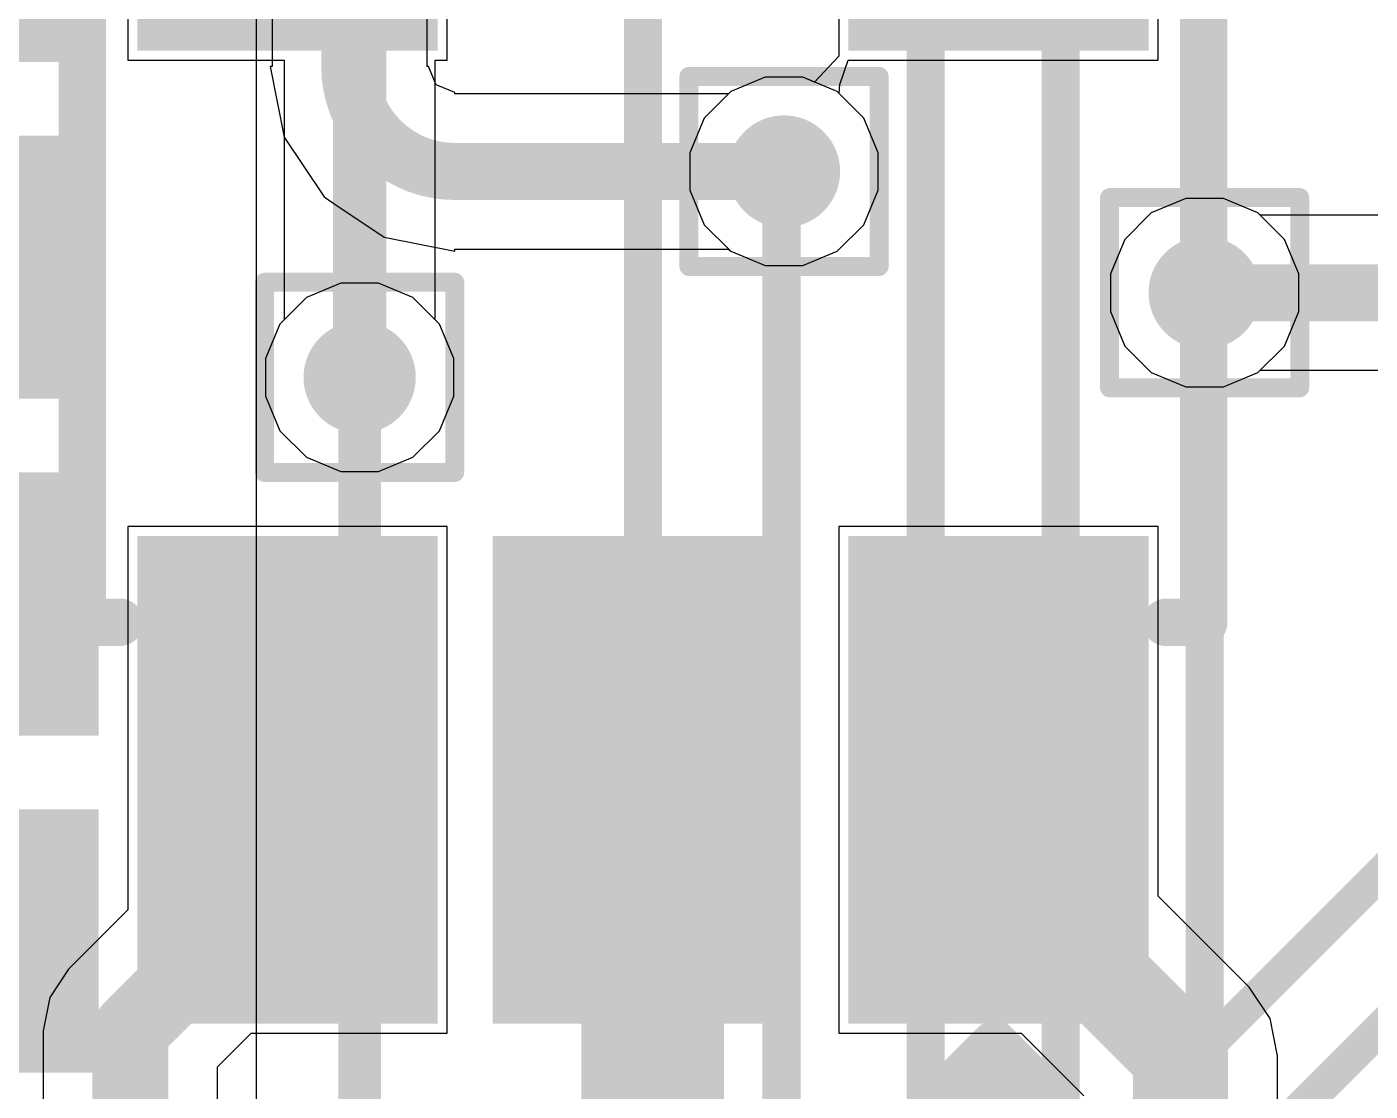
# Model space of a CAD drawing. Header units: inches. Extents: x -6 to 284, y -12 to 154.
# Drawn here: x 19.832 to 23.423, y 12.894 to 15.737 of the extents above; entities that cross this region are included whole.
import ezdxf

# ---------------------------------------------------------------- set-up
doc = ezdxf.new("R2010")
doc.units = ezdxf.units.IN
for name, color, linetype in [('Bottom Layer', 5, 'Continuous'), ('Bottom Overlay', 54, 'Continuous'), ('Bottom Paste', 16, 'Continuous'), ('Bottom Solder', 6, 'Continuous'), ('Drill Drawing', 1, 'Continuous'), ('GND-1', 16, 'Continuous'), ('GND-2', 90, 'Continuous'), ('GND-3', 216, 'Continuous'), ('GND-4', 54, 'Continuous'), ('PWR-1', 156, 'Continuous'), ('PWR-2', 130, 'Continuous'), ('Signal L1', 76, 'Continuous'), ('Signal L2', 6, 'Continuous'), ('Top Layer', 1, 'Continuous'), ('Top Paste', 8, 'Continuous'), ('Top Solder', 216, 'Continuous'), ('Via Holes', 16, 'Continuous')]:
    doc.layers.add(name, color=color, linetype=linetype)

# ---------------------------------------------------------------- blocks, each defined once
blk = doc.blocks.new('SOT_23_5_B_16')
at = {"layer": 'Bottom Layer'}
for points in [[(-1.85, 1.25), (-0.75, 1.25), (-0.75, 0.65), (-1.85, 0.65)], [(0.75, 1.25), (1.85, 1.25), (1.85, 0.65), (0.75, 0.65)], [(-1.85, 0.3), (-0.75, 0.3), (-0.75, -0.3), (-1.85, -0.3)], [(-1.85, -0.65), (-0.75, -0.65), (-0.75, -1.25), (-1.85, -1.25)], [(0.75, -0.65), (1.85, -0.65), (1.85, -1.25), (0.75, -1.25)]]:
    blk.add_hatch(color=5, dxfattribs=at).paths.add_polyline_path(points)
at = {"layer": 'Bottom Paste'}
for points in [[(-1.85, 1.25), (-0.75, 1.25), (-0.75, 0.65), (-1.85, 0.65)], [(0.75, 1.25), (1.85, 1.25), (1.85, 0.65), (0.75, 0.65)], [(-1.85, 0.3), (-0.75, 0.3), (-0.75, -0.3), (-1.85, -0.3)], [(-1.85, -0.65), (-0.75, -0.65), (-0.75, -1.25), (-1.85, -1.25)], [(0.75, -0.65), (1.85, -0.65), (1.85, -1.25), (0.75, -1.25)]]:
    blk.add_hatch(color=16, dxfattribs=at).paths.add_polyline_path(points)
at = {"layer": 'Bottom Solder'}
for points in [[(-1.9516, 1.3516), (-0.6484, 1.3516), (-0.6484, 0.5484), (-1.9516, 0.5484)], [(0.6484, 1.3516), (1.9516, 1.3516), (1.9516, 0.5484), (0.6484, 0.5484)], [(-1.9516, 0.4016), (-0.6484, 0.4016), (-0.6484, -0.4016), (-1.9516, -0.4016)], [(-1.9516, -0.5484), (-0.6484, -0.5484), (-0.6484, -1.3516), (-1.9516, -1.3516)], [(0.6484, -0.5484), (1.9516, -0.5484), (1.9516, -1.3516), (0.6484, -1.3516)]]:
    blk.add_hatch(color=6, dxfattribs=at).paths.add_polyline_path(points)
at = {"layer": 'Bottom Overlay'}
for points in [[(-0.879, 1.4986, 0.127, 0.127, 0), (-0.879, 1.3986, 0.127, 0.127, 0)], [(-0.879, 1.4986, 0.127, 0.127, 0), (0.8736, 1.4986, 0.127, 0.127, 0)], [(0.8736, 1.4986, 0.127, 0.127, 0), (0.8736, 1.3986, 0.127, 0.127, 0)], [(0.88, 0.418, 0.127, 0.127, 0), (0.88, -0.44, 0.127, 0.127, 0)], [(-2.1336, -0.8128, 0.127, 0.127, 0), (-2.1336, -1.0668, 0.127, 0.127, 0)], [(-2.1336, -0.8128, 0.127, 0.127, 0), (-2.0066, -0.9398, 0.127, 0.127, 0)], [(-2.0066, -0.9398, 0.127, 0.127, 0), (-2.1336, -1.0668, 0.127, 0.127, 0)], [(-0.879, -1.3986, 0.127, 0.127, 0), (-0.879, -1.4986, 0.127, 0.127, 0)], [(0.8736, -1.3986, 0.127, 0.127, 0), (0.8736, -1.4986, 0.127, 0.127, 0)], [(-0.879, -1.4986, 0.127, 0.127, 0), (0.8736, -1.4986, 0.127, 0.127, 0)]]:
    blk.add_lwpolyline(points, format="xyseb", dxfattribs=at)
for points in [[(-0.9108, 1.4986, 0.0635, 0.0635, 1), (-0.8473, 1.4986, 0.0635, 0.0635, 1)], [(-0.9108, 1.4986, 0.0635, 0.0635, 1), (-0.8473, 1.4986, 0.0635, 0.0635, 1)], [(0.8418, 1.4986, 0.0635, 0.0635, 1), (0.9053, 1.4986, 0.0635, 0.0635, 1)], [(0.8418, 1.4986, 0.0635, 0.0635, 1), (0.9053, 1.4986, 0.0635, 0.0635, 1)], [(-0.9108, 1.3986, 0.0635, 0.0635, 1), (-0.8473, 1.3986, 0.0635, 0.0635, 1)], [(0.8418, 1.3986, 0.0635, 0.0635, 1), (0.9053, 1.3986, 0.0635, 0.0635, 1)], [(0.8483, 0.418, 0.0635, 0.0635, 1), (0.9118, 0.418, 0.0635, 0.0635, 1)], [(0.8483, -0.44, 0.0635, 0.0635, 1), (0.9118, -0.44, 0.0635, 0.0635, 1)], [(-2.1654, -0.8128, 0.0635, 0.0635, 1), (-2.1019, -0.8128, 0.0635, 0.0635, 1)], [(-2.1654, -0.8128, 0.0635, 0.0635, 1), (-2.1019, -0.8128, 0.0635, 0.0635, 1)], [(-2.0383, -0.9398, 0.0635, 0.0635, 1), (-1.9748, -0.9398, 0.0635, 0.0635, 1)], [(-2.0383, -0.9398, 0.0635, 0.0635, 1), (-1.9748, -0.9398, 0.0635, 0.0635, 1)], [(-2.1654, -1.0668, 0.0635, 0.0635, 1), (-2.1019, -1.0668, 0.0635, 0.0635, 1)], [(-2.1654, -1.0668, 0.0635, 0.0635, 1), (-2.1019, -1.0668, 0.0635, 0.0635, 1)], [(-0.9108, -1.3986, 0.0635, 0.0635, 1), (-0.8473, -1.3986, 0.0635, 0.0635, 1)], [(0.8418, -1.3986, 0.0635, 0.0635, 1), (0.9053, -1.3986, 0.0635, 0.0635, 1)], [(-0.9108, -1.4986, 0.0635, 0.0635, 1), (-0.8473, -1.4986, 0.0635, 0.0635, 1)], [(-0.9108, -1.4986, 0.0635, 0.0635, 1), (-0.8473, -1.4986, 0.0635, 0.0635, 1)], [(0.8418, -1.4986, 0.0635, 0.0635, 1), (0.9053, -1.4986, 0.0635, 0.0635, 1)], [(0.8418, -1.4986, 0.0635, 0.0635, 1), (0.9053, -1.4986, 0.0635, 0.0635, 1)]]:
    blk.add_lwpolyline(points, format="xyseb", close=True, dxfattribs=at)
blk = doc.blocks.new('AP6275S__125')
at = {"layer": 'Top Layer'}
for points in [[(-7.7475, 2.05), (-6.6225, 2.05), (-6.6225, 1.55), (-7.7475, 1.55)], [(-7.7475, 1.15), (-6.6225, 1.15), (-6.6225, 0.65), (-7.7475, 0.65)], [(-7.7475, 0.25), (-6.6225, 0.25), (-6.6225, -0.25), (-7.7475, -0.25)]]:
    blk.add_hatch(color=1, dxfattribs=at).paths.add_polyline_path(points)
at = {"layer": 'Top Paste'}
for points in [[(-7.7475, 2.05), (-6.6225, 2.05), (-6.6225, 1.55), (-7.7475, 1.55)], [(-7.7475, 1.15), (-6.6225, 1.15), (-6.6225, 0.65), (-7.7475, 0.65)], [(-7.7475, 0.25), (-6.6225, 0.25), (-6.6225, -0.25), (-7.7475, -0.25)]]:
    blk.add_hatch(color=8, dxfattribs=at).paths.add_polyline_path(points)
at = {"layer": 'Top Solder'}
for points in [[(-7.8491, 3.0516), (-6.5209, 3.0516), (-6.5209, 2.3484), (-7.8491, 2.3484)], [(-7.8491, 2.1516), (-6.5209, 2.1516), (-6.5209, 1.4484), (-7.8491, 1.4484)], [(-7.8491, 1.2516), (-6.5209, 1.2516), (-6.5209, 0.5484), (-7.8491, 0.5484)], [(-7.8491, 0.3516), (-6.5209, 0.3516), (-6.5209, -0.3516), (-7.8491, -0.3516)]]:
    blk.add_hatch(color=216, dxfattribs=at).paths.add_polyline_path(points)

msp = doc.modelspace()

# ---------------------------------------------------------------- hatches: boundary and pattern name
at = {"layer": 'Bottom Layer'}
h = msp.add_hatch(color=5, dxfattribs=at)
edge = h.paths.add_edge_path()
edge.add_arc((21.856, 15.3507), 0.15, 0, 360)
h = msp.add_hatch(color=5, dxfattribs=at)
edge = h.paths.add_edge_path()
edge.add_arc((22.9802, 15.0268), 0.15, 0, 360)
h = msp.add_hatch(color=5, dxfattribs=at)
edge = h.paths.add_edge_path()
edge.add_arc((20.7219, 14.8007), 0.15, 0, 360)
at = {"layer": 'GND-1'}
h = msp.add_hatch(color=16, dxfattribs=at)
edge = h.paths.add_edge_path()
edge.add_arc((21.856, 15.3507), 0.15, 0, 360)
h = msp.add_hatch(color=16, dxfattribs=at)
edge = h.paths.add_edge_path()
edge.add_arc((22.9802, 15.0268), 0.15, 0, 360)
h = msp.add_hatch(color=16, dxfattribs=at)
edge = h.paths.add_edge_path()
edge.add_arc((20.7219, 14.8007), 0.15, 0, 360)
at = {"layer": 'GND-2'}
h = msp.add_hatch(color=90, dxfattribs=at)
edge = h.paths.add_edge_path()
edge.add_arc((21.856, 15.3507), 0.15, 0, 360)
h = msp.add_hatch(color=90, dxfattribs=at)
edge = h.paths.add_edge_path()
edge.add_arc((22.9802, 15.0268), 0.15, 0, 360)
h = msp.add_hatch(color=90, dxfattribs=at)
edge = h.paths.add_edge_path()
edge.add_arc((20.7219, 14.8007), 0.15, 0, 360)
at = {"layer": 'GND-3'}
h = msp.add_hatch(color=216, dxfattribs=at)
edge = h.paths.add_edge_path()
edge.add_arc((21.856, 15.3507), 0.15, 0, 360)
h = msp.add_hatch(color=216, dxfattribs=at)
edge = h.paths.add_edge_path()
edge.add_arc((22.9802, 15.0268), 0.15, 0, 360)
h = msp.add_hatch(color=216, dxfattribs=at)
edge = h.paths.add_edge_path()
edge.add_arc((20.7219, 14.8007), 0.15, 0, 360)
at = {"layer": 'GND-4'}
h = msp.add_hatch(color=54, dxfattribs=at)
edge = h.paths.add_edge_path()
edge.add_arc((21.856, 15.3507), 0.15, 0, 360)
h = msp.add_hatch(color=54, dxfattribs=at)
edge = h.paths.add_edge_path()
edge.add_arc((22.9802, 15.0268), 0.15, 0, 360)
h = msp.add_hatch(color=54, dxfattribs=at)
edge = h.paths.add_edge_path()
edge.add_arc((20.7219, 14.8007), 0.15, 0, 360)
at = {"layer": 'PWR-1'}
h = msp.add_hatch(color=156, dxfattribs=at)
edge = h.paths.add_edge_path()
edge.add_arc((21.856, 15.3507), 0.15, 0, 360)
h = msp.add_hatch(color=156, dxfattribs=at)
edge = h.paths.add_edge_path()
edge.add_arc((22.9802, 15.0268), 0.15, 0, 360)
h = msp.add_hatch(color=156, dxfattribs=at)
edge = h.paths.add_edge_path()
edge.add_arc((20.7219, 14.8007), 0.15, 0, 360)
at = {"layer": 'PWR-2'}
h = msp.add_hatch(color=130, dxfattribs=at)
edge = h.paths.add_edge_path()
edge.add_arc((21.856, 15.3507), 0.15, 0, 360)
h = msp.add_hatch(color=130, dxfattribs=at)
edge = h.paths.add_edge_path()
edge.add_arc((22.9802, 15.0268), 0.15, 0, 360)
h = msp.add_hatch(color=130, dxfattribs=at)
edge = h.paths.add_edge_path()
edge.add_arc((20.7219, 14.8007), 0.15, 0, 360)
at = {"layer": 'Signal L1'}
h = msp.add_hatch(color=76, dxfattribs=at)
edge = h.paths.add_edge_path()
edge.add_arc((21.856, 15.3507), 0.15, 0, 360)
h = msp.add_hatch(color=76, dxfattribs=at)
edge = h.paths.add_edge_path()
edge.add_arc((22.9802, 15.0268), 0.15, 0, 360)
h = msp.add_hatch(color=76, dxfattribs=at)
edge = h.paths.add_edge_path()
edge.add_arc((20.7219, 14.8007), 0.15, 0, 360)
at = {"layer": 'Signal L2'}
h = msp.add_hatch(color=6, dxfattribs=at)
edge = h.paths.add_edge_path()
edge.add_arc((21.856, 15.3507), 0.15, 0, 360)
h = msp.add_hatch(color=6, dxfattribs=at)
edge = h.paths.add_edge_path()
edge.add_arc((22.9802, 15.0268), 0.15, 0, 360)
h = msp.add_hatch(color=6, dxfattribs=at)
edge = h.paths.add_edge_path()
edge.add_arc((20.7219, 14.8007), 0.15, 0, 360)
at = {"layer": 'Top Layer'}
h = msp.add_hatch(color=1, dxfattribs=at)
edge = h.paths.add_edge_path()
edge.add_arc((21.856, 15.3507), 0.15, 0, 360)
h = msp.add_hatch(color=1, dxfattribs=at)
edge = h.paths.add_edge_path()
edge.add_arc((22.9802, 15.0268), 0.15, 0, 360)
h = msp.add_hatch(color=1, dxfattribs=at)
edge = h.paths.add_edge_path()
edge.add_arc((20.7219, 14.8007), 0.15, 0, 360)
at = {"layer": 'Via Holes'}
h = msp.add_hatch(color=7, dxfattribs=at)
edge = h.paths.add_edge_path()
edge.add_arc((21.856, 15.3507), 0.075, 0, 360)
h = msp.add_hatch(color=7, dxfattribs=at)
edge = h.paths.add_edge_path()
edge.add_arc((22.9802, 15.0268), 0.075, 0, 360)
h = msp.add_hatch(color=7, dxfattribs=at)
edge = h.paths.add_edge_path()
edge.add_arc((20.7219, 14.8007), 0.075, 0, 360)

# ---------------------------------------------------------------- linework, layer by layer
at = {"layer": 'Bottom Layer'}
for p, q in [((20.1021, 17.0023), (20.1021, 15.6483)), ((20.9561, 15.6483), (20.9561, 17.0023)), ((22.0021, 17.0023), (22.0021, 15.729)), ((22.8561, 15.6483), (22.8561, 16.2008)), ((22.0021, 15.729), (22.0021, 15.6588)), ((22.0021, 15.6588), (21.9376, 15.5893)), ((20.1021, 15.6483), (20.5199, 15.6483)), ((20.5199, 15.6483), (20.5199, 14.9545)), ((20.9239, 14.9545), (20.9239, 15.6483)), ((20.9239, 15.6483), (20.9561, 15.6483)), ((22.0049, 15.5827), (22.0275, 15.6483)), ((22.0275, 15.6483), (22.0858, 15.6483)), ((22.0858, 15.6483), (22.0858, 15.6483)), ((22.0858, 15.6483), (22.0866, 15.6483)), ((22.0866, 15.6483), (22.8561, 15.6483)), ((21.806, 15.6023), (21.7135, 15.564)), ((21.9061, 15.6023), (21.806, 15.6023)), ((21.9376, 15.5893), (21.9061, 15.6023)), ((22.0032, 15.5594), (22.0049, 15.5827)), ((21.7135, 15.564), (21.6427, 15.4933)), ((22.0177, 15.5449), (22.0032, 15.5594)), ((22.0693, 15.4933), (22.0177, 15.5449)), ((21.6427, 15.4933), (21.6044, 15.4008)), ((22.1076, 15.4008), (22.0693, 15.4933)), ((21.6044, 15.4008), (21.6044, 15.3007)), ((22.1076, 15.3007), (22.1076, 15.4008)), ((21.6044, 15.3007), (21.6427, 15.2082)), ((22.0693, 15.2082), (22.1076, 15.3007)), ((22.9302, 15.2784), (22.8377, 15.2401)), ((23.0303, 15.2784), (22.9302, 15.2784)), ((23.1228, 15.2401), (23.0303, 15.2784)), ((22.8377, 15.2401), (22.7669, 15.1694)), ((23.1935, 15.1694), (23.1228, 15.2401)), ((21.6427, 15.2082), (21.7135, 15.1375)), ((21.9985, 15.1375), (22.0693, 15.2082)), ((22.7669, 15.1694), (22.7286, 15.0769)), ((23.2318, 15.0769), (23.1935, 15.1694)), ((21.7135, 15.1375), (21.806, 15.0991)), ((21.9061, 15.0991), (21.9985, 15.1375)), ((21.806, 15.0991), (21.9061, 15.0991)), ((22.7286, 15.0769), (22.7286, 14.9768)), ((23.2318, 14.9768), (23.2318, 15.0769)), ((22.7286, 14.9768), (22.7669, 14.8843)), ((23.1935, 14.8843), (23.2318, 14.9768)), ((20.5086, 14.9432), (20.4703, 14.8507)), ((20.5199, 14.9545), (20.5086, 14.9432)), ((20.9352, 14.9432), (20.9239, 14.9545)), ((20.9735, 14.8507), (20.9352, 14.9432)), ((22.7669, 14.8843), (22.8377, 14.8135)), ((23.1228, 14.8135), (23.1935, 14.8843)), ((20.4703, 14.8507), (20.4703, 14.7506)), ((20.9735, 14.7506), (20.9735, 14.8507)), ((22.8377, 14.8135), (22.9302, 14.7752)), ((23.0303, 14.7752), (23.1228, 14.8135)), ((22.9302, 14.7752), (23.0303, 14.7752)), ((20.4703, 14.7506), (20.5086, 14.6582)), ((20.9352, 14.6582), (20.9735, 14.7506)), ((20.5086, 14.6582), (20.5794, 14.5874)), ((20.8644, 14.5874), (20.9352, 14.6582)), ((20.5794, 14.5874), (20.6718, 14.5491)), ((20.7719, 14.5491), (20.8644, 14.5874)), ((20.6718, 14.5491), (20.7719, 14.5491)), ((20.9561, 14.4023), (20.1021, 14.4023)), ((20.1021, 14.4023), (20.1021, 13.3779)), ((20.9561, 13.0483), (20.9561, 14.4023)), ((22.8561, 14.4023), (22.0021, 14.4023)), ((22.0021, 14.4023), (22.0021, 13.0483)), ((22.8561, 13.4145), (22.8561, 14.4023)), ((23.099, 13.1716), (22.8561, 13.4145)), ((20.1021, 13.3779), (19.9441, 13.2199)), ((19.9441, 13.2199), (19.8936, 13.1443)), ((19.8936, 13.1443), (19.8759, 13.0551)), ((23.1552, 13.0876), (23.099, 13.1716)), ((23.1749, 12.9884), (23.1552, 13.0876)), ((19.8759, 13.0551), (19.8759, 12.6624)), ((20.342, 12.9586), (20.4317, 13.0483)), ((20.4317, 13.0483), (20.9561, 13.0483)), ((22.0021, 13.0483), (22.4898, 13.0483)), ((22.4898, 13.0483), (22.6569, 12.8812)), ((23.1749, 12.6624), (23.1749, 12.9884)), ((20.342, 12.6624), (20.342, 12.9586))]:
    msp.add_line(p, q, dxfattribs=at)
for points in [[(20.7219, 14.8007, 0.1422, 0.1422, 0), (20.7219, 16.1325, 0.1422, 0.1422, 0)], [(21.5049, 12.2179, 0.381, 0.381, 0), (21.5049, 13.6995, 0.381, 0.381, 0)], [(20.5291, 13.4753, 0.2032, 0.2032, 0), (20.5291, 13.7253, 0.2032, 0.2032, 0)], [(22.4291, 13.4753, 0.254, 0.254, 0), (22.4291, 13.7253, 0.254, 0.254, 0)], [(20.1089, 13.0551, 0.2032, 0.2032, 0), (20.5291, 13.4753, 0.2032, 0.2032, 0)], [(22.4291, 13.4753, 0.254, 0.254, 0), (22.9159, 12.9884, 0.254, 0.254, 0)], [(20.1089, 12.2179, 0.2032, 0.2032, 0), (20.1089, 13.0551, 0.2032, 0.2032, 0)], [(22.9159, 12.2179, 0.254, 0.254, 0), (22.9159, 12.9884, 0.254, 0.254, 0)]]:
    msp.add_lwpolyline(points, format="xyseb", dxfattribs=at)
for points in [[(20.6863, 14.8007, 0.0711, 0.0711, 1), (20.7574, 14.8007, 0.0711, 0.0711, 1)], [(21.4096, 13.6995, 0.1905, 0.1905, 1), (21.6001, 13.6995, 0.1905, 0.1905, 1)], [(20.4783, 13.7253, 0.1016, 0.1016, 1), (20.5799, 13.7253, 0.1016, 0.1016, 1)], [(22.3656, 13.7253, 0.127, 0.127, 1), (22.4926, 13.7253, 0.127, 0.127, 1)], [(20.4783, 13.4753, 0.1016, 0.1016, 1), (20.5799, 13.4753, 0.1016, 0.1016, 1)], [(20.4783, 13.4753, 0.1016, 0.1016, 1), (20.5799, 13.4753, 0.1016, 0.1016, 1)], [(22.3656, 13.4753, 0.127, 0.127, 1), (22.4926, 13.4753, 0.127, 0.127, 1)], [(22.3656, 13.4753, 0.127, 0.127, 1), (22.4926, 13.4753, 0.127, 0.127, 1)], [(20.0581, 13.0551, 0.1016, 0.1016, 1), (20.1597, 13.0551, 0.1016, 0.1016, 1)], [(20.0581, 13.0551, 0.1016, 0.1016, 1), (20.1597, 13.0551, 0.1016, 0.1016, 1)], [(22.8524, 12.9884, 0.127, 0.127, 1), (22.9794, 12.9884, 0.127, 0.127, 1)], [(22.8524, 12.9884, 0.127, 0.127, 1), (22.9794, 12.9884, 0.127, 0.127, 1)]]:
    msp.add_lwpolyline(points, format="xyseb", close=True, dxfattribs=at)
at = {"layer": 'Drill Drawing'}
for points in [[(21.602, 15.6047, 0.0508, 0.0508, 0), (22.11, 15.6047, 0.0508, 0.0508, 0)], [(21.602, 15.0967, 0.0508, 0.0508, 0), (21.602, 15.6047, 0.0508, 0.0508, 0)], [(22.11, 15.0967, 0.0508, 0.0508, 0), (22.11, 15.6047, 0.0508, 0.0508, 0)], [(22.7262, 15.2808, 0.0508, 0.0508, 0), (23.2342, 15.2808, 0.0508, 0.0508, 0)], [(22.7262, 14.7728, 0.0508, 0.0508, 0), (22.7262, 15.2808, 0.0508, 0.0508, 0)], [(23.2342, 14.7728, 0.0508, 0.0508, 0), (23.2342, 15.2808, 0.0508, 0.0508, 0)], [(21.602, 15.0967, 0.0508, 0.0508, 0), (22.11, 15.0967, 0.0508, 0.0508, 0)], [(20.4679, 15.0547, 0.0508, 0.0508, 0), (20.9759, 15.0547, 0.0508, 0.0508, 0)], [(20.4679, 14.5467, 0.0508, 0.0508, 0), (20.4679, 15.0547, 0.0508, 0.0508, 0)], [(20.9759, 14.5467, 0.0508, 0.0508, 0), (20.9759, 15.0547, 0.0508, 0.0508, 0)], [(22.7262, 14.7728, 0.0508, 0.0508, 0), (23.2342, 14.7728, 0.0508, 0.0508, 0)], [(20.4679, 14.5467, 0.0508, 0.0508, 0), (20.9759, 14.5467, 0.0508, 0.0508, 0)]]:
    msp.add_lwpolyline(points, format="xyseb", dxfattribs=at)
for points in [[(21.5893, 15.6047, 0.0254, 0.0254, 1), (21.6147, 15.6047, 0.0254, 0.0254, 1)], [(21.5893, 15.6047, 0.0254, 0.0254, 1), (21.6147, 15.6047, 0.0254, 0.0254, 1)], [(22.0973, 15.6047, 0.0254, 0.0254, 1), (22.1227, 15.6047, 0.0254, 0.0254, 1)], [(22.0973, 15.6047, 0.0254, 0.0254, 1), (22.1227, 15.6047, 0.0254, 0.0254, 1)], [(22.7135, 15.2808, 0.0254, 0.0254, 1), (22.7389, 15.2808, 0.0254, 0.0254, 1)], [(22.7135, 15.2808, 0.0254, 0.0254, 1), (22.7389, 15.2808, 0.0254, 0.0254, 1)], [(23.2215, 15.2808, 0.0254, 0.0254, 1), (23.2469, 15.2808, 0.0254, 0.0254, 1)], [(23.2215, 15.2808, 0.0254, 0.0254, 1), (23.2469, 15.2808, 0.0254, 0.0254, 1)], [(21.5893, 15.0967, 0.0254, 0.0254, 1), (21.6147, 15.0967, 0.0254, 0.0254, 1)], [(21.5893, 15.0967, 0.0254, 0.0254, 1), (21.6147, 15.0967, 0.0254, 0.0254, 1)], [(22.0973, 15.0967, 0.0254, 0.0254, 1), (22.1227, 15.0967, 0.0254, 0.0254, 1)], [(22.0973, 15.0967, 0.0254, 0.0254, 1), (22.1227, 15.0967, 0.0254, 0.0254, 1)], [(20.4552, 15.0547, 0.0254, 0.0254, 1), (20.4806, 15.0547, 0.0254, 0.0254, 1)], [(20.4552, 15.0547, 0.0254, 0.0254, 1), (20.4806, 15.0547, 0.0254, 0.0254, 1)], [(20.9632, 15.0547, 0.0254, 0.0254, 1), (20.9886, 15.0547, 0.0254, 0.0254, 1)], [(20.9632, 15.0547, 0.0254, 0.0254, 1), (20.9886, 15.0547, 0.0254, 0.0254, 1)], [(22.7135, 14.7728, 0.0254, 0.0254, 1), (22.7389, 14.7728, 0.0254, 0.0254, 1)], [(22.7135, 14.7728, 0.0254, 0.0254, 1), (22.7389, 14.7728, 0.0254, 0.0254, 1)], [(23.2215, 14.7728, 0.0254, 0.0254, 1), (23.2469, 14.7728, 0.0254, 0.0254, 1)], [(23.2215, 14.7728, 0.0254, 0.0254, 1), (23.2469, 14.7728, 0.0254, 0.0254, 1)], [(20.4552, 14.5467, 0.0254, 0.0254, 1), (20.4806, 14.5467, 0.0254, 0.0254, 1)], [(20.4552, 14.5467, 0.0254, 0.0254, 1), (20.4806, 14.5467, 0.0254, 0.0254, 1)], [(20.9632, 14.5467, 0.0254, 0.0254, 1), (20.9886, 14.5467, 0.0254, 0.0254, 1)], [(20.9632, 14.5467, 0.0254, 0.0254, 1), (20.9886, 14.5467, 0.0254, 0.0254, 1)]]:
    msp.add_lwpolyline(points, format="xyseb", close=True, dxfattribs=at)
at = {"layer": 'GND-1'}
for p, q in [((21.806, 15.6023), (21.7135, 15.564)), ((21.9061, 15.6023), (21.806, 15.6023)), ((21.9985, 15.564), (21.9061, 15.6023)), ((21.7135, 15.564), (21.6427, 15.4933)), ((22.0693, 15.4933), (21.9985, 15.564)), ((21.6427, 15.4933), (21.6044, 15.4008)), ((22.1076, 15.4008), (22.0693, 15.4933)), ((21.6044, 15.4008), (21.6044, 15.3007)), ((22.1076, 15.3007), (22.1076, 15.4008)), ((21.6044, 15.3007), (21.6427, 15.2082)), ((22.0693, 15.2082), (22.1076, 15.3007)), ((22.9302, 15.2784), (22.8377, 15.2401)), ((23.0303, 15.2784), (22.9302, 15.2784)), ((23.1228, 15.2401), (23.0303, 15.2784)), ((22.8377, 15.2401), (22.7669, 15.1694)), ((23.1935, 15.1694), (23.1228, 15.2401)), ((21.6427, 15.2082), (21.7135, 15.1375)), ((21.9985, 15.1375), (22.0693, 15.2082)), ((22.7669, 15.1694), (22.7286, 15.0769)), ((23.2318, 15.0769), (23.1935, 15.1694)), ((21.7135, 15.1375), (21.806, 15.0991)), ((21.9061, 15.0991), (21.9985, 15.1375)), ((21.806, 15.0991), (21.9061, 15.0991)), ((20.6718, 15.0523), (20.5794, 15.014)), ((20.7719, 15.0523), (20.6718, 15.0523)), ((20.8644, 15.014), (20.7719, 15.0523)), ((22.7286, 15.0769), (22.7286, 14.9768)), ((23.2318, 14.9768), (23.2318, 15.0769)), ((20.5794, 15.014), (20.5086, 14.9432)), ((20.9352, 14.9432), (20.8644, 15.014)), ((22.7286, 14.9768), (22.7669, 14.8843)), ((23.1935, 14.8843), (23.2318, 14.9768)), ((20.5086, 14.9432), (20.4703, 14.8507)), ((20.9735, 14.8507), (20.9352, 14.9432)), ((22.7669, 14.8843), (22.8377, 14.8135)), ((23.1228, 14.8135), (23.1935, 14.8843)), ((20.4703, 14.8507), (20.4703, 14.7506)), ((20.9735, 14.7506), (20.9735, 14.8507)), ((22.8377, 14.8135), (22.9302, 14.7752)), ((23.0303, 14.7752), (23.1228, 14.8135)), ((22.9302, 14.7752), (23.0303, 14.7752)), ((20.4703, 14.7506), (20.5086, 14.6582)), ((20.9352, 14.6582), (20.9735, 14.7506)), ((20.5086, 14.6582), (20.5794, 14.5874)), ((20.8644, 14.5874), (20.9352, 14.6582)), ((20.5794, 14.5874), (20.6718, 14.5491)), ((20.7719, 14.5491), (20.8644, 14.5874)), ((20.6718, 14.5491), (20.7719, 14.5491))]:
    msp.add_line(p, q, dxfattribs=at)
at = {"layer": 'GND-2'}
for p, q in [((21.806, 15.6023), (21.7135, 15.564)), ((21.9061, 15.6023), (21.806, 15.6023)), ((21.9985, 15.564), (21.9061, 15.6023)), ((21.7135, 15.564), (21.6427, 15.4933)), ((22.0693, 15.4933), (21.9985, 15.564)), ((21.6427, 15.4933), (21.6044, 15.4008)), ((22.1076, 15.4008), (22.0693, 15.4933)), ((21.6044, 15.4008), (21.6044, 15.3007)), ((22.1076, 15.3007), (22.1076, 15.4008)), ((21.6044, 15.3007), (21.6427, 15.2082)), ((22.0693, 15.2082), (22.1076, 15.3007)), ((22.9302, 15.2784), (22.8377, 15.2401)), ((23.0303, 15.2784), (22.9302, 15.2784)), ((23.1228, 15.2401), (23.0303, 15.2784)), ((22.8377, 15.2401), (22.7669, 15.1694)), ((23.1935, 15.1694), (23.1228, 15.2401)), ((21.6427, 15.2082), (21.7135, 15.1375)), ((21.9985, 15.1375), (22.0693, 15.2082)), ((22.7669, 15.1694), (22.7286, 15.0769)), ((23.2318, 15.0769), (23.1935, 15.1694)), ((21.7135, 15.1375), (21.806, 15.0991)), ((21.9061, 15.0991), (21.9985, 15.1375)), ((21.806, 15.0991), (21.9061, 15.0991)), ((20.6718, 15.0523), (20.5794, 15.014)), ((20.7719, 15.0523), (20.6718, 15.0523)), ((20.8644, 15.014), (20.7719, 15.0523)), ((22.7286, 15.0769), (22.7286, 14.9768)), ((23.2318, 14.9768), (23.2318, 15.0769)), ((20.5794, 15.014), (20.5086, 14.9432)), ((20.9352, 14.9432), (20.8644, 15.014)), ((22.7286, 14.9768), (22.7669, 14.8843)), ((23.1935, 14.8843), (23.2318, 14.9768)), ((20.5086, 14.9432), (20.4703, 14.8507)), ((20.9735, 14.8507), (20.9352, 14.9432)), ((22.7669, 14.8843), (22.8377, 14.8135)), ((23.1228, 14.8135), (23.1935, 14.8843)), ((20.4703, 14.8507), (20.4703, 14.7506)), ((20.9735, 14.7506), (20.9735, 14.8507)), ((22.8377, 14.8135), (22.9302, 14.7752)), ((23.0303, 14.7752), (23.1228, 14.8135)), ((22.9302, 14.7752), (23.0303, 14.7752)), ((20.4703, 14.7506), (20.5086, 14.6582)), ((20.9352, 14.6582), (20.9735, 14.7506)), ((20.5086, 14.6582), (20.5794, 14.5874)), ((20.8644, 14.5874), (20.9352, 14.6582)), ((20.5794, 14.5874), (20.6718, 14.5491)), ((20.7719, 14.5491), (20.8644, 14.5874)), ((20.6718, 14.5491), (20.7719, 14.5491))]:
    msp.add_line(p, q, dxfattribs=at)
at = {"layer": 'GND-3'}
for p, q in [((21.806, 15.6023), (21.7135, 15.564)), ((21.9061, 15.6023), (21.806, 15.6023)), ((21.9985, 15.564), (21.9061, 15.6023)), ((21.7135, 15.564), (21.6427, 15.4933)), ((22.0693, 15.4933), (21.9985, 15.564)), ((21.6427, 15.4933), (21.6044, 15.4008)), ((22.1076, 15.4008), (22.0693, 15.4933)), ((21.6044, 15.4008), (21.6044, 15.3007)), ((22.1076, 15.3007), (22.1076, 15.4008)), ((21.6044, 15.3007), (21.6427, 15.2082)), ((22.0693, 15.2082), (22.1076, 15.3007)), ((22.9302, 15.2784), (22.8377, 15.2401)), ((23.0303, 15.2784), (22.9302, 15.2784)), ((23.1228, 15.2401), (23.0303, 15.2784)), ((22.8377, 15.2401), (22.7669, 15.1694)), ((23.1935, 15.1694), (23.1228, 15.2401)), ((21.6427, 15.2082), (21.7135, 15.1375)), ((21.9985, 15.1375), (22.0693, 15.2082)), ((22.7669, 15.1694), (22.7286, 15.0769)), ((23.2318, 15.0769), (23.1935, 15.1694)), ((21.7135, 15.1375), (21.806, 15.0991)), ((21.9061, 15.0991), (21.9985, 15.1375)), ((21.806, 15.0991), (21.9061, 15.0991)), ((20.6718, 15.0523), (20.5794, 15.014)), ((20.7719, 15.0523), (20.6718, 15.0523)), ((20.8644, 15.014), (20.7719, 15.0523)), ((22.7286, 15.0769), (22.7286, 14.9768)), ((23.2318, 14.9768), (23.2318, 15.0769)), ((20.5794, 15.014), (20.5086, 14.9432)), ((20.9352, 14.9432), (20.8644, 15.014)), ((22.7286, 14.9768), (22.7669, 14.8843)), ((23.1935, 14.8843), (23.2318, 14.9768)), ((20.5086, 14.9432), (20.4703, 14.8507)), ((20.9735, 14.8507), (20.9352, 14.9432)), ((22.7669, 14.8843), (22.8377, 14.8135)), ((23.1228, 14.8135), (23.1935, 14.8843)), ((20.4703, 14.8507), (20.4703, 14.7506)), ((20.9735, 14.7506), (20.9735, 14.8507)), ((22.8377, 14.8135), (22.9302, 14.7752)), ((23.0303, 14.7752), (23.1228, 14.8135)), ((22.9302, 14.7752), (23.0303, 14.7752)), ((20.4703, 14.7506), (20.5086, 14.6582)), ((20.9352, 14.6582), (20.9735, 14.7506)), ((20.5086, 14.6582), (20.5794, 14.5874)), ((20.8644, 14.5874), (20.9352, 14.6582)), ((20.5794, 14.5874), (20.6718, 14.5491)), ((20.7719, 14.5491), (20.8644, 14.5874)), ((20.6718, 14.5491), (20.7719, 14.5491))]:
    msp.add_line(p, q, dxfattribs=at)
at = {"layer": 'GND-4'}
for p, q in [((21.806, 15.6023), (21.7135, 15.564)), ((21.9061, 15.6023), (21.806, 15.6023)), ((21.9985, 15.564), (21.9061, 15.6023)), ((21.7135, 15.564), (21.6427, 15.4933)), ((22.0693, 15.4933), (21.9985, 15.564)), ((21.6427, 15.4933), (21.6044, 15.4008)), ((22.1076, 15.4008), (22.0693, 15.4933)), ((21.6044, 15.4008), (21.6044, 15.3007)), ((22.1076, 15.3007), (22.1076, 15.4008)), ((21.6044, 15.3007), (21.6427, 15.2082)), ((22.0693, 15.2082), (22.1076, 15.3007)), ((22.9302, 15.2784), (22.8377, 15.2401)), ((23.0303, 15.2784), (22.9302, 15.2784)), ((23.1228, 15.2401), (23.0303, 15.2784)), ((22.8377, 15.2401), (22.7669, 15.1694)), ((23.1935, 15.1694), (23.1228, 15.2401)), ((21.6427, 15.2082), (21.7135, 15.1375)), ((21.9985, 15.1375), (22.0693, 15.2082)), ((22.7669, 15.1694), (22.7286, 15.0769)), ((23.2318, 15.0769), (23.1935, 15.1694)), ((21.7135, 15.1375), (21.806, 15.0991)), ((21.9061, 15.0991), (21.9985, 15.1375)), ((21.806, 15.0991), (21.9061, 15.0991)), ((20.6718, 15.0523), (20.5794, 15.014)), ((20.7719, 15.0523), (20.6718, 15.0523)), ((20.8644, 15.014), (20.7719, 15.0523)), ((22.7286, 15.0769), (22.7286, 14.9768)), ((23.2318, 14.9768), (23.2318, 15.0769)), ((20.5794, 15.014), (20.5086, 14.9432)), ((20.9352, 14.9432), (20.8644, 15.014)), ((22.7286, 14.9768), (22.7669, 14.8843)), ((23.1935, 14.8843), (23.2318, 14.9768)), ((20.5086, 14.9432), (20.4703, 14.8507)), ((20.9735, 14.8507), (20.9352, 14.9432)), ((22.7669, 14.8843), (22.8377, 14.8135)), ((23.1228, 14.8135), (23.1935, 14.8843)), ((20.4703, 14.8507), (20.4703, 14.7506)), ((20.9735, 14.7506), (20.9735, 14.8507)), ((22.8377, 14.8135), (22.9302, 14.7752)), ((23.0303, 14.7752), (23.1228, 14.8135)), ((22.9302, 14.7752), (23.0303, 14.7752)), ((20.4703, 14.7506), (20.5086, 14.6582)), ((20.9352, 14.6582), (20.9735, 14.7506)), ((20.5086, 14.6582), (20.5794, 14.5874)), ((20.8644, 14.5874), (20.9352, 14.6582)), ((20.5794, 14.5874), (20.6718, 14.5491)), ((20.7719, 14.5491), (20.8644, 14.5874)), ((20.6718, 14.5491), (20.7719, 14.5491))]:
    msp.add_line(p, q, dxfattribs=at)
at = {"layer": 'PWR-1'}
for p, q in [((21.806, 15.6023), (21.7135, 15.564)), ((21.9061, 15.6023), (21.806, 15.6023)), ((21.9985, 15.564), (21.9061, 15.6023)), ((21.7135, 15.564), (21.6427, 15.4933)), ((22.0693, 15.4933), (21.9985, 15.564)), ((21.6427, 15.4933), (21.6044, 15.4008)), ((22.1076, 15.4008), (22.0693, 15.4933)), ((21.6044, 15.4008), (21.6044, 15.3007)), ((22.1076, 15.3007), (22.1076, 15.4008)), ((21.6044, 15.3007), (21.6427, 15.2082)), ((22.0693, 15.2082), (22.1076, 15.3007)), ((22.9302, 15.2784), (22.8377, 15.2401)), ((23.0303, 15.2784), (22.9302, 15.2784)), ((23.1228, 15.2401), (23.0303, 15.2784)), ((22.8377, 15.2401), (22.7669, 15.1694)), ((23.1935, 15.1694), (23.1228, 15.2401)), ((21.6427, 15.2082), (21.7135, 15.1375)), ((21.9985, 15.1375), (22.0693, 15.2082)), ((22.7669, 15.1694), (22.7286, 15.0769)), ((23.2318, 15.0769), (23.1935, 15.1694)), ((21.7135, 15.1375), (21.806, 15.0991)), ((21.9061, 15.0991), (21.9985, 15.1375)), ((21.806, 15.0991), (21.9061, 15.0991)), ((20.6718, 15.0523), (20.5794, 15.014)), ((20.7719, 15.0523), (20.6718, 15.0523)), ((20.8644, 15.014), (20.7719, 15.0523)), ((22.7286, 15.0769), (22.7286, 14.9768)), ((23.2318, 14.9768), (23.2318, 15.0769)), ((20.5794, 15.014), (20.5086, 14.9432)), ((20.9352, 14.9432), (20.8644, 15.014)), ((22.7286, 14.9768), (22.7669, 14.8843)), ((23.1935, 14.8843), (23.2318, 14.9768)), ((20.5086, 14.9432), (20.4703, 14.8507)), ((20.9735, 14.8507), (20.9352, 14.9432)), ((22.7669, 14.8843), (22.8377, 14.8135)), ((23.1228, 14.8135), (23.1935, 14.8843)), ((20.4703, 14.8507), (20.4703, 14.7506)), ((20.9735, 14.7506), (20.9735, 14.8507)), ((22.8377, 14.8135), (22.9302, 14.7752)), ((23.0303, 14.7752), (23.1228, 14.8135)), ((22.9302, 14.7752), (23.0303, 14.7752)), ((20.4703, 14.7506), (20.5086, 14.6582)), ((20.9352, 14.6582), (20.9735, 14.7506)), ((20.5086, 14.6582), (20.5794, 14.5874)), ((20.8644, 14.5874), (20.9352, 14.6582)), ((20.5794, 14.5874), (20.6718, 14.5491)), ((20.7719, 14.5491), (20.8644, 14.5874)), ((20.6718, 14.5491), (20.7719, 14.5491))]:
    msp.add_line(p, q, dxfattribs=at)
at = {"layer": 'PWR-2'}
for p, q in [((21.806, 15.6023), (21.7135, 15.564)), ((21.9061, 15.6023), (21.806, 15.6023)), ((21.9985, 15.564), (21.9061, 15.6023)), ((21.7135, 15.564), (21.6427, 15.4933)), ((22.0693, 15.4933), (21.9985, 15.564)), ((21.6427, 15.4933), (21.6044, 15.4008)), ((22.1076, 15.4008), (22.0693, 15.4933)), ((21.6044, 15.4008), (21.6044, 15.3007)), ((22.1076, 15.3007), (22.1076, 15.4008)), ((21.6044, 15.3007), (21.6427, 15.2082)), ((22.0693, 15.2082), (22.1076, 15.3007)), ((22.9302, 15.2784), (22.8377, 15.2401)), ((23.0303, 15.2784), (22.9302, 15.2784)), ((23.1228, 15.2401), (23.0303, 15.2784)), ((22.8377, 15.2401), (22.7669, 15.1694)), ((23.1935, 15.1694), (23.1228, 15.2401)), ((21.6427, 15.2082), (21.7135, 15.1375)), ((21.9985, 15.1375), (22.0693, 15.2082)), ((22.7669, 15.1694), (22.7286, 15.0769)), ((23.2318, 15.0769), (23.1935, 15.1694)), ((21.7135, 15.1375), (21.806, 15.0991)), ((21.9061, 15.0991), (21.9985, 15.1375)), ((21.806, 15.0991), (21.9061, 15.0991)), ((20.6718, 15.0523), (20.5794, 15.014)), ((20.7719, 15.0523), (20.6718, 15.0523)), ((20.8644, 15.014), (20.7719, 15.0523)), ((22.7286, 15.0769), (22.7286, 14.9768)), ((23.2318, 14.9768), (23.2318, 15.0769)), ((20.5794, 15.014), (20.5086, 14.9432)), ((20.9352, 14.9432), (20.8644, 15.014)), ((22.7286, 14.9768), (22.7669, 14.8843)), ((23.1935, 14.8843), (23.2318, 14.9768)), ((20.5086, 14.9432), (20.4703, 14.8507)), ((20.9735, 14.8507), (20.9352, 14.9432)), ((22.7669, 14.8843), (22.8377, 14.8135)), ((23.1228, 14.8135), (23.1935, 14.8843)), ((20.4703, 14.8507), (20.4703, 14.7506)), ((20.9735, 14.7506), (20.9735, 14.8507)), ((22.8377, 14.8135), (22.9302, 14.7752)), ((23.0303, 14.7752), (23.1228, 14.8135)), ((22.9302, 14.7752), (23.0303, 14.7752)), ((20.4703, 14.7506), (20.5086, 14.6582)), ((20.9352, 14.6582), (20.9735, 14.7506)), ((20.5086, 14.6582), (20.5794, 14.5874)), ((20.8644, 14.5874), (20.9352, 14.6582)), ((20.5794, 14.5874), (20.6718, 14.5491)), ((20.7719, 14.5491), (20.8644, 14.5874)), ((20.6718, 14.5491), (20.7719, 14.5491))]:
    msp.add_line(p, q, dxfattribs=at)
at = {"layer": 'Signal L1'}
for p, q in [((20.4454, 17.129), (20.4454, 13.075)), ((20.4454, 13.075), (20.4454, 11.26))]:
    msp.add_line(p, q, dxfattribs=at)
for points in [[(20.7219, 11.1841, 0.1143, 0.1143, 0), (20.7219, 14.8007, 0.1143, 0.1143, 0)], [(22.1263, 12.1517, 0.0889, 0.0889, 0), (23.7979, 13.8232, 0.0889, 0.0889, 0)], [(22.4184, 12.0307, 0.0889, 0.0889, 0), (23.9189, 13.5311, 0.0889, 0.0889, 0)]]:
    msp.add_lwpolyline(points, format="xyseb", dxfattribs=at)
msp.add_lwpolyline([(20.6933, 14.8007, 0.0571, 0.0571, 1), (20.7505, 14.8007, 0.0571, 0.0571, 1)], format="xyseb", close=True, dxfattribs=at)
at = {"layer": 'Signal L2'}
for points in [[(22.2349, 5.0032, 0.1016, 0.1016, 0), (22.2349, 17.3918, 0.1016, 0.1016, 0)], [(22.5958, 5.1527, 0.1016, 0.1016, 0), (22.5958, 17.2722, 0.1016, 0.1016, 0)], [(21.4791, 4.7979, 0.1016, 0.1016, 0), (21.4791, 16.1451, 0.1016, 0.1016, 0)], [(21.8493, 15.344, 0.1016, 0.1016, 0), (21.856, 15.3507, 0.1016, 0.1016, 0)], [(21.8493, 4.9153, 0.1016, 0.1016, 0), (21.8493, 15.344, 0.1016, 0.1016, 0)], [(22.9802, 5.2401, 0.1016, 0.1016, 0), (22.9802, 15.0268, 0.1016, 0.1016, 0)]]:
    msp.add_lwpolyline(points, format="xyseb", dxfattribs=at)
for points in [[(21.8306, 15.3507, 0.0508, 0.0508, 1), (21.8814, 15.3507, 0.0508, 0.0508, 1)], [(21.8239, 15.344, 0.0508, 0.0508, 1), (21.8747, 15.344, 0.0508, 0.0508, 1)], [(21.8239, 15.344, 0.0508, 0.0508, 1), (21.8747, 15.344, 0.0508, 0.0508, 1)], [(22.9548, 15.0268, 0.0508, 0.0508, 1), (23.0056, 15.0268, 0.0508, 0.0508, 1)]]:
    msp.add_lwpolyline(points, format="xyseb", close=True, dxfattribs=at)
at = {"layer": 'Top Layer'}
for p, q in [((20.4883, 17.9763), (20.4883, 15.6315)), ((20.9026, 15.6315), (20.9026, 17.9763)), ((20.4883, 15.6315), (20.4828, 15.6315)), ((20.4828, 15.6315), (20.5203, 15.4426)), ((20.906, 15.6315), (20.9026, 15.6315)), ((20.9265, 15.5819), (20.906, 15.6315)), ((20.9308, 15.5801), (20.9265, 15.5819)), ((21.806, 15.6023), (21.7135, 15.564)), ((21.9061, 15.6023), (21.806, 15.6023)), ((21.9985, 15.564), (21.9061, 15.6023)), ((20.9762, 15.5613), (20.9308, 15.5801)), ((20.9762, 15.5579), (20.9762, 15.5613)), ((21.7074, 15.5579), (20.9762, 15.5579)), ((21.7135, 15.564), (21.7074, 15.5579)), ((22.0693, 15.4933), (21.9985, 15.564)), ((22.1076, 15.4008), (22.0693, 15.4933)), ((20.5203, 15.4426), (20.6273, 15.2826)), ((22.1076, 15.3007), (22.1076, 15.4008)), ((22.0693, 15.2082), (22.1076, 15.3007)), ((20.6273, 15.2826), (20.6531, 15.2653)), ((20.6531, 15.2653), (20.7873, 15.1756)), ((22.9302, 15.2784), (22.8377, 15.2401)), ((23.0303, 15.2784), (22.9302, 15.2784)), ((23.1228, 15.2401), (23.0303, 15.2784)), ((22.8377, 15.2401), (22.7669, 15.1694)), ((23.1289, 15.234), (23.1228, 15.2401)), ((25.024, 15.234), (23.1289, 15.234)), ((21.9985, 15.1375), (22.0693, 15.2082)), ((20.7873, 15.1756), (20.9762, 15.1381)), ((22.7669, 15.1694), (22.7286, 15.0769)), ((20.9762, 15.1381), (20.9762, 15.1436)), ((20.9762, 15.1436), (21.7074, 15.1436)), ((21.7074, 15.1436), (21.7135, 15.1375)), ((21.7135, 15.1375), (21.806, 15.0991)), ((21.9061, 15.0991), (21.9985, 15.1375)), ((21.806, 15.0991), (21.9061, 15.0991)), ((20.6718, 15.0523), (20.5794, 15.014)), ((20.7719, 15.0523), (20.6718, 15.0523)), ((20.8644, 15.014), (20.7719, 15.0523)), ((22.7286, 15.0769), (22.7286, 14.9768)), ((20.5794, 15.014), (20.5086, 14.9432)), ((20.9352, 14.9432), (20.8644, 15.014)), ((22.7286, 14.9768), (22.7669, 14.8843)), ((20.5086, 14.9432), (20.4703, 14.8507)), ((20.9735, 14.8507), (20.9352, 14.9432)), ((22.7669, 14.8843), (22.8377, 14.8135)), ((20.4703, 14.8507), (20.4703, 14.7506)), ((20.9735, 14.7506), (20.9735, 14.8507)), ((22.8377, 14.8135), (22.9302, 14.7752)), ((23.0303, 14.7752), (23.1228, 14.8135)), ((23.1228, 14.8135), (23.1289, 14.8197)), ((23.1289, 14.8197), (26.7154, 14.8197)), ((22.9302, 14.7752), (23.0303, 14.7752)), ((20.4703, 14.7506), (20.5086, 14.6582)), ((20.9352, 14.6582), (20.9735, 14.7506)), ((20.5086, 14.6582), (20.5794, 14.5874)), ((20.8644, 14.5874), (20.9352, 14.6582)), ((20.5794, 14.5874), (20.6718, 14.5491)), ((20.7719, 14.5491), (20.8644, 14.5874)), ((20.6718, 14.5491), (20.7719, 14.5491))]:
    msp.add_line(p, q, dxfattribs=at)
for points in [[(20.6954, 15.6315, 0.1524, 0.1524, 0), (20.6954, 19.4851, 0.1524, 0.1524, 0)], [(20.7904, 15.421, 0.1524, 0.1524, -0.215164), (20.6954, 15.6315, 0.1524, 0.1524, 0)], [(20.9762, 15.3507, 0.1524, 0.1524, -0.182761), (20.7904, 15.421, 0.1524, 0.1524, 0)], [(20.9762, 15.3507, 0.1524, 0.1524, 0), (21.856, 15.3507, 0.1524, 0.1524, 0)], [(22.9802, 15.0268, 0.1524, 0.1524, 0), (26.7154, 15.0268, 0.1524, 0.1524, 0)]]:
    msp.add_lwpolyline(points, format="xyseb", dxfattribs=at)
for points in [[(20.6573, 15.6315, 0.0762, 0.0762, 1), (20.7335, 15.6315, 0.0762, 0.0762, 1)], [(20.6573, 15.6315, 0.0762, 0.0762, 1), (20.7335, 15.6315, 0.0762, 0.0762, 1)], [(20.7523, 15.421, 0.0762, 0.0762, 1), (20.8285, 15.421, 0.0762, 0.0762, 1)], [(20.7523, 15.421, 0.0762, 0.0762, 1), (20.8285, 15.421, 0.0762, 0.0762, 1)], [(20.9381, 15.3507, 0.0762, 0.0762, 1), (21.0143, 15.3507, 0.0762, 0.0762, 1)], [(20.9381, 15.3507, 0.0762, 0.0762, 1), (21.0143, 15.3507, 0.0762, 0.0762, 1)], [(21.8179, 15.3507, 0.0762, 0.0762, 1), (21.8941, 15.3507, 0.0762, 0.0762, 1)], [(22.9421, 15.0268, 0.0762, 0.0762, 1), (23.0183, 15.0268, 0.0762, 0.0762, 1)]]:
    msp.add_lwpolyline(points, format="xyseb", close=True, dxfattribs=at)

# ---------------------------------------------------------------- block references
msp.add_blockref('AP6275S__125', (26.5454, 13.2951))
at = {"rotation": 90}
msp.add_blockref('SOT_23_5_B_16', (21.4791, 15.0253), dxfattribs=at)

doc.saveas('drawing.dxf')
